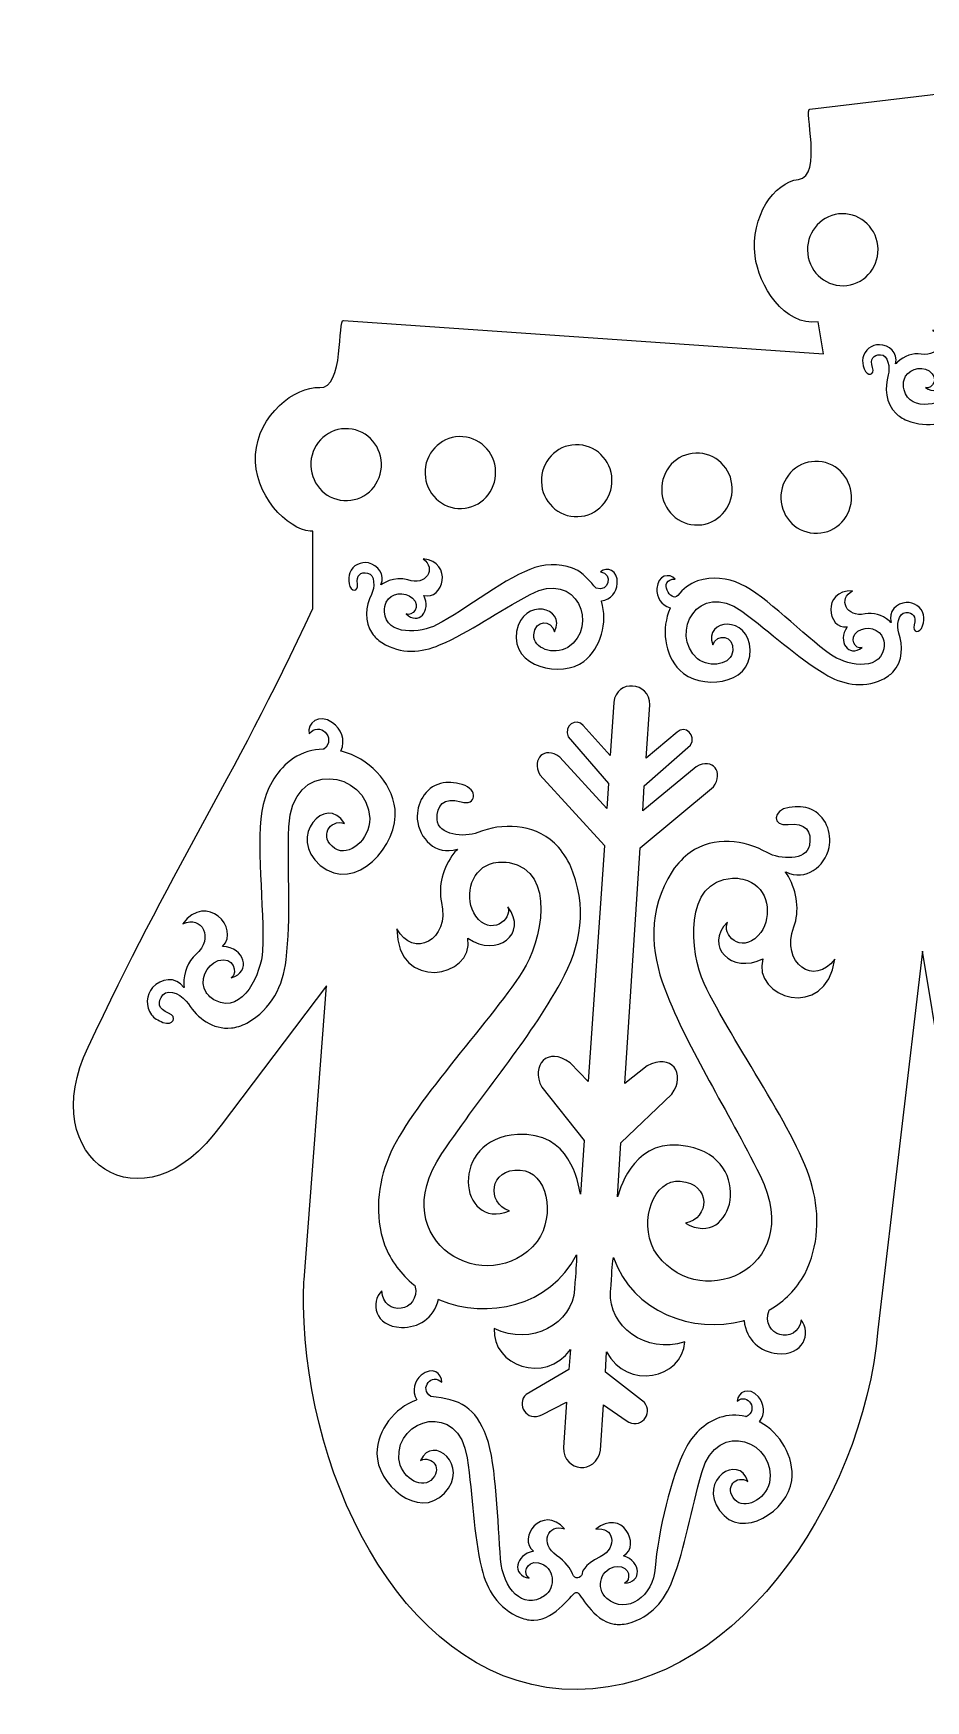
# Model space of a CAD drawing. Header units: centimetres. Extents: x 2 to 128, y -104 to 2.
# Drawn here: x 85.06 to 90.46, y -23.57 to -13.49 of the extents above; entities that cross this region are included whole.
import ezdxf

# ---------------------------------------------------------------- set-up
doc = ezdxf.new("R2010")
doc.units = ezdxf.units.CM
doc.header["$MEASUREMENT"] = 0
doc.layers.add('layer 1', color=7, linetype='Continuous')

msp = doc.modelspace()

# ---------------------------------------------------------------- linework, layer by layer
at = {"layer": 'layer 1', "color": 250}
for points, knots in [([(86.75337, -16.9695), (86.25672, -18.03873), (85.89378, -18.55162), (85.39712, -19.62083), (85.39712, -19.62083), (85.06495, -20.29266), (85.72752, -20.75917), (86.19901, -20.09145), (86.19901, -20.09145), (86.19901, -20.09145), (86.83611, -19.24942), (86.83611, -19.24942), (86.83611, -19.24942), (86.83611, -19.24942), (86.70056, -21.02783), (86.70056, -21.02783), (86.70056, -21.02783), (86.69977, -21.04352), (86.6991, -21.05927), (86.69865, -21.07518), (86.69865, -21.07518), (86.69865, -21.07518), (86.69832, -21.08598), (86.69832, -21.08598), (86.69832, -21.08598), (86.67281, -22.13628), (87.26269, -23.43205), (88.25881, -23.50133), (88.25881, -23.50133), (89.27144, -23.57176), (90.07926, -22.37474), (90.16847, -21.32996), (90.16847, -21.32996), (90.16847, -21.32996), (90.43713, -19.03992), (90.43713, -19.03992), (90.43713, -19.03992), (90.43713, -19.03992), (90.55599, -19.75787), (90.55599, -19.75787), (90.55599, -19.75787), (90.69415, -20.79711), (91.55741, -21.95324), (92.56555, -21.83338), (92.56555, -21.83338), (93.55726, -21.71544), (94.08545, -20.39232), (94.01065, -19.34447), (94.01065, -19.34447), (94.01065, -19.34447), (94.00971, -19.3337), (94.00971, -19.3337), (94.00971, -19.3337), (94.00851, -19.31782), (94.00709, -19.30212), (94.00558, -19.2865), (94.00558, -19.2865), (94.00558, -19.2865), (93.78645, -17.51678), (93.78645, -17.51678), (93.78645, -17.51678), (93.78645, -17.51678), (94.46246, -18.32667), (94.46246, -18.32667), (94.46246, -18.32667), (94.96485, -18.97056), (95.60469, -18.4722), (95.24125, -17.81741), (95.24125, -17.81741), (94.69485, -16.7737), (94.3082, -16.27914), (93.76179, -15.23544), (93.76179, -15.23544), (93.76179, -15.23544), (93.73847, -14.76829), (93.73847, -14.76829), (93.73847, -14.76829), (93.73847, -14.76829), (93.75581, -14.76656), (93.75581, -14.76656), (93.75581, -14.76656), (93.88697, -14.75345), (94.09095, -14.52722), (94.06364, -14.28862), (94.06364, -14.28862), (94.03633, -14.04998), (93.80497, -13.88486), (93.65693, -13.90245), (93.65693, -13.90245), (93.50887, -13.92005), (93.52983, -13.49129), (93.49379, -13.5046), (93.49379, -13.5046), (93.49379, -13.5046), (89.75766, -13.9488), (89.75766, -13.9488), (89.75766, -13.9488), (89.71956, -13.94432), (89.8368, -14.35665), (89.68876, -14.37427), (89.68876, -14.37427), (89.54068, -14.39186), (89.39882, -14.59798), (89.42615, -14.83657), (89.42615, -14.83657), (89.44633, -15.01284), (89.6026, -15.26448), (89.80789, -15.23551), (89.80789, -15.23551), (89.80789, -15.23551), (89.83994, -15.42926), (89.83994, -15.42926), (89.83994, -15.42926), (89.83994, -15.42926), (86.93959, -15.22755), (86.93959, -15.22755), (86.93959, -15.22755), (86.90294, -15.21601), (86.94408, -15.64328), (86.79535, -15.63293), (86.79535, -15.63293), (86.64664, -15.62259), (86.42333, -15.79885), (86.4073, -16.03851), (86.4073, -16.03851), (86.39124, -16.27821), (86.60563, -16.4942), (86.73727, -16.50086), (86.73727, -16.50086), (86.73727, -16.50086), (86.75467, -16.50174), (86.75467, -16.50174), (86.75467, -16.50174), (86.75467, -16.50174), (86.75337, -16.9695), (86.75337, -16.9695)], [0, 0, 0, 0, 0.02857143, 0.02857143, 0.02857143, 0.02857143, 0.05714286, 0.05714286, 0.05714286, 0.05714286, 0.08571429, 0.08571429, 0.08571429, 0.08571429, 0.11428571, 0.11428571, 0.11428571, 0.11428571, 0.14285714, 0.14285714, 0.14285714, 0.14285714, 0.17142857, 0.17142857, 0.17142857, 0.17142857, 0.2, 0.2, 0.2, 0.2, 0.22857143, 0.22857143, 0.22857143, 0.22857143, 0.25714286, 0.25714286, 0.25714286, 0.25714286, 0.28571429, 0.28571429, 0.28571429, 0.28571429, 0.31428571, 0.31428571, 0.31428571, 0.31428571, 0.34285714, 0.34285714, 0.34285714, 0.34285714, 0.37142857, 0.37142857, 0.37142857, 0.37142857, 0.4, 0.4, 0.4, 0.4, 0.42857143, 0.42857143, 0.42857143, 0.42857143, 0.45714286, 0.45714286, 0.45714286, 0.45714286, 0.48571429, 0.48571429, 0.48571429, 0.48571429, 0.51428571, 0.51428571, 0.51428571, 0.51428571, 0.54285714, 0.54285714, 0.54285714, 0.54285714, 0.57142857, 0.57142857, 0.57142857, 0.57142857, 0.6, 0.6, 0.6, 0.6, 0.62857143, 0.62857143, 0.62857143, 0.62857143, 0.65714286, 0.65714286, 0.65714286, 0.65714286, 0.68571429, 0.68571429, 0.68571429, 0.68571429, 0.71428571, 0.71428571, 0.71428571, 0.71428571, 0.74285714, 0.74285714, 0.74285714, 0.74285714, 0.77142857, 0.77142857, 0.77142857, 0.77142857, 0.8, 0.8, 0.8, 0.8, 0.82857143, 0.82857143, 0.82857143, 0.82857143, 0.85714286, 0.85714286, 0.85714286, 0.85714286, 0.88571429, 0.88571429, 0.88571429, 0.88571429, 0.91428571, 0.91428571, 0.91428571, 0.91428571, 0.94285714, 0.94285714, 0.94285714, 0.94285714, 1, 1, 1, 1]), ([(90.16805, -14.77421), (90.1817, -14.89353), (90.09788, -15.00151), (89.98083, -15.01542), (89.98083, -15.01542), (89.86376, -15.02935), (89.7578, -14.94391), (89.74415, -14.8246), (89.74415, -14.8246), (89.73051, -14.70529), (89.8143, -14.5973), (89.93139, -14.58336), (89.93139, -14.58336), (90.04845, -14.56945), (90.1544, -14.65488), (90.16805, -14.77421)], [0, 0, 0, 0, 0.2, 0.2, 0.2, 0.2, 0.4, 0.4, 0.4, 0.4, 0.6, 0.6, 0.6, 0.6, 1, 1, 1, 1]), ([(91.56453, -15.71583), (91.45442, -15.84008), (91.13705, -15.83439), (91.13292, -15.61342), (91.13292, -15.61342), (91.12891, -15.40033), (91.40825, -15.41105), (91.35724, -15.57263), (91.35724, -15.57263), (91.32906, -15.50269), (91.22655, -15.51897), (91.23877, -15.61472), (91.23877, -15.61472), (91.24914, -15.69626), (91.37809, -15.71584), (91.45394, -15.65148), (91.45394, -15.65148), (91.6198, -15.49174), (91.42455, -15.17352), (91.17293, -15.37772), (91.17293, -15.37772), (90.99824, -15.51943), (90.85957, -15.66703), (90.69023, -15.78071), (90.69023, -15.78071), (90.58997, -15.84797), (90.47303, -15.88136), (90.34442, -15.83218), (90.34442, -15.83218), (90.31588, -15.81946), (90.29438, -15.80515), (90.27842, -15.78956), (90.27842, -15.78956), (90.21433, -15.72705), (90.20777, -15.63335), (90.23068, -15.5567), (90.23068, -15.5567), (90.24355, -15.51373), (90.23011, -15.43399), (90.18361, -15.43433), (90.18361, -15.43433), (90.14183, -15.43461), (90.11803, -15.45947), (90.13646, -15.5115), (90.13646, -15.5115), (90.15272, -15.55744), (90.10329, -15.56979), (90.08555, -15.51867), (90.08555, -15.51867), (90.07743, -15.49525), (90.07386, -15.47335), (90.07752, -15.45289), (90.07752, -15.45289), (90.08621, -15.40435), (90.13306, -15.37305), (90.17776, -15.37363), (90.17776, -15.37363), (90.23591, -15.37436), (90.29135, -15.42248), (90.27518, -15.48925), (90.27518, -15.48925), (90.27391, -15.49448), (90.28256, -15.48187), (90.28641, -15.47843), (90.28641, -15.47843), (90.32678, -15.4423), (90.3807, -15.42222), (90.42975, -15.43017), (90.42975, -15.43017), (90.54458, -15.44878), (90.59107, -15.33015), (90.49804, -15.2872), (90.49804, -15.2872), (90.68671, -15.27302), (90.66099, -15.51526), (90.54169, -15.50378), (90.54169, -15.50378), (90.60651, -15.58911), (90.5418, -15.69067), (90.45713, -15.6332), (90.45713, -15.6332), (90.49659, -15.64476), (90.54175, -15.57306), (90.47741, -15.53239), (90.47741, -15.53239), (90.42427, -15.4988), (90.34308, -15.52497), (90.32681, -15.58563), (90.32681, -15.58563), (90.32252, -15.6017), (90.32088, -15.62377), (90.32645, -15.64609), (90.32645, -15.64609), (90.36292, -15.79215), (90.56979, -15.72798), (90.64978, -15.66539), (90.64978, -15.66539), (90.80558, -15.54349), (91.02478, -15.28913), (91.17237, -15.21333), (91.17237, -15.21333), (91.25172, -15.17255), (91.33966, -15.1567), (91.43092, -15.18162), (91.43092, -15.18162), (91.46587, -15.19294), (91.55213, -15.26558), (91.558, -15.26655), (91.558, -15.26655), (91.63905, -15.2801), (91.64516, -15.15998), (91.56628, -15.16369), (91.56628, -15.16369), (91.59785, -15.12482), (91.6704, -15.13326), (91.67876, -15.21567), (91.67876, -15.21567), (91.68389, -15.26611), (91.66031, -15.3179), (91.60372, -15.33544), (91.60372, -15.33544), (91.60273, -15.33574), (91.60471, -15.33743), (91.6052, -15.33843), (91.6052, -15.33843), (91.66334, -15.45796), (91.65495, -15.61383), (91.56453, -15.71583)], [0, 0, 0, 0, 0.03030303, 0.03030303, 0.03030303, 0.03030303, 0.06060606, 0.06060606, 0.06060606, 0.06060606, 0.09090909, 0.09090909, 0.09090909, 0.09090909, 0.12121212, 0.12121212, 0.12121212, 0.12121212, 0.15151515, 0.15151515, 0.15151515, 0.15151515, 0.18181818, 0.18181818, 0.18181818, 0.18181818, 0.21212121, 0.21212121, 0.21212121, 0.21212121, 0.24242424, 0.24242424, 0.24242424, 0.24242424, 0.27272727, 0.27272727, 0.27272727, 0.27272727, 0.3030303, 0.3030303, 0.3030303, 0.3030303, 0.33333333, 0.33333333, 0.33333333, 0.33333333, 0.36363636, 0.36363636, 0.36363636, 0.36363636, 0.39393939, 0.39393939, 0.39393939, 0.39393939, 0.42424242, 0.42424242, 0.42424242, 0.42424242, 0.45454545, 0.45454545, 0.45454545, 0.45454545, 0.48484848, 0.48484848, 0.48484848, 0.48484848, 0.51515152, 0.51515152, 0.51515152, 0.51515152, 0.54545455, 0.54545455, 0.54545455, 0.54545455, 0.57575758, 0.57575758, 0.57575758, 0.57575758, 0.60606061, 0.60606061, 0.60606061, 0.60606061, 0.63636364, 0.63636364, 0.63636364, 0.63636364, 0.66666667, 0.66666667, 0.66666667, 0.66666667, 0.6969697, 0.6969697, 0.6969697, 0.6969697, 0.72727273, 0.72727273, 0.72727273, 0.72727273, 0.75757576, 0.75757576, 0.75757576, 0.75757576, 0.78787879, 0.78787879, 0.78787879, 0.78787879, 0.81818182, 0.81818182, 0.81818182, 0.81818182, 0.84848485, 0.84848485, 0.84848485, 0.84848485, 0.87878788, 0.87878788, 0.87878788, 0.87878788, 0.90909091, 0.90909091, 0.90909091, 0.90909091, 0.93939394, 0.93939394, 0.93939394, 0.93939394, 1, 1, 1, 1]), ([(87.16791, -16.11374), (87.15989, -16.23361), (87.05808, -16.32412), (86.9405, -16.31593), (86.9405, -16.31593), (86.82293, -16.30776), (86.7341, -16.20399), (86.74214, -16.08414), (86.74214, -16.08414), (86.75015, -15.96429), (86.85197, -15.87377), (86.96954, -15.88196), (86.96954, -15.88196), (87.08714, -15.89014), (87.17594, -15.9939), (87.16791, -16.11374)], [0, 0, 0, 0, 0.2, 0.2, 0.2, 0.2, 0.4, 0.4, 0.4, 0.4, 0.6, 0.6, 0.6, 0.6, 1, 1, 1, 1]), ([(87.63068, -16.36391), (87.51308, -16.35574), (87.42428, -16.25198), (87.43232, -16.13213), (87.43232, -16.13213), (87.44034, -16.01231), (87.54216, -15.92178), (87.65972, -15.92995), (87.65972, -15.92995), (87.77731, -15.93812), (87.8661, -16.0419), (87.85809, -16.16176), (87.85809, -16.16176), (87.85007, -16.2816), (87.74827, -16.37211), (87.63068, -16.36391)], [0, 0, 0, 0, 0.2, 0.2, 0.2, 0.2, 0.4, 0.4, 0.4, 0.4, 0.6, 0.6, 0.6, 0.6, 1, 1, 1, 1]), ([(88.33368, -16.41282), (88.21609, -16.40463), (88.1273, -16.30087), (88.13531, -16.18102), (88.13531, -16.18102), (88.14335, -16.06118), (88.24514, -15.97066), (88.36273, -15.97884), (88.36273, -15.97884), (88.4803, -15.98703), (88.5691, -16.09077), (88.56109, -16.21064), (88.56109, -16.21064), (88.55307, -16.33048), (88.45127, -16.421), (88.33368, -16.41282)], [0, 0, 0, 0, 0.2, 0.2, 0.2, 0.2, 0.4, 0.4, 0.4, 0.4, 0.6, 0.6, 0.6, 0.6, 1, 1, 1, 1]), ([(89.28797, -16.2612), (89.27997, -16.38103), (89.17815, -16.47154), (89.06057, -16.46338), (89.06057, -16.46338), (88.94299, -16.4552), (88.8542, -16.35144), (88.86221, -16.23158), (88.86221, -16.23158), (88.87022, -16.11174), (88.97205, -16.02121), (89.08962, -16.02939), (89.08962, -16.02939), (89.20721, -16.03758), (89.29601, -16.14135), (89.28797, -16.2612)], [0, 0, 0, 0, 0.2, 0.2, 0.2, 0.2, 0.4, 0.4, 0.4, 0.4, 0.6, 0.6, 0.6, 0.6, 1, 1, 1, 1]), ([(89.78117, -16.5135), (89.66358, -16.50531), (89.57479, -16.40154), (89.58282, -16.2817), (89.58282, -16.2817), (89.59085, -16.16185), (89.69263, -16.07133), (89.81023, -16.07951), (89.81023, -16.07951), (89.92779, -16.0877), (90.01661, -16.19148), (90.00858, -16.31131), (90.00858, -16.31131), (90.00055, -16.43115), (89.89875, -16.52167), (89.78117, -16.5135)], [0, 0, 0, 0, 0.2, 0.2, 0.2, 0.2, 0.4, 0.4, 0.4, 0.4, 0.6, 0.6, 0.6, 0.6, 1, 1, 1, 1]), ([(88.39124, -17.28863), (88.26066, -17.39021), (87.94969, -17.32534), (87.98536, -17.10735), (87.98536, -17.10735), (88.01973, -16.89714), (88.2924, -16.95985), (88.2132, -17.10912), (88.2132, -17.10912), (88.1981, -17.03515), (88.09439, -17.03197), (88.08917, -17.1284), (88.08917, -17.1284), (88.08471, -17.21047), (88.20799, -17.25381), (88.2941, -17.2047), (88.2941, -17.2047), (88.48587, -17.07864), (88.35111, -16.72939), (88.06705, -16.88309), (88.06705, -16.88309), (87.86988, -16.98981), (87.707, -17.10903), (87.5201, -17.18912), (87.5201, -17.18912), (87.40942, -17.23656), (87.28847, -17.24753), (87.17087, -17.17516), (87.17087, -17.17516), (87.1451, -17.15734), (87.12653, -17.13923), (87.11365, -17.12094), (87.11365, -17.12094), (87.06187, -17.04753), (87.07227, -16.95421), (87.1086, -16.88311), (87.1086, -16.88311), (87.12894, -16.84325), (87.13006, -16.76237), (87.0843, -16.75402), (87.0843, -16.75402), (87.04317, -16.7465), (87.01532, -16.76648), (87.02408, -16.82106), (87.02408, -16.82106), (87.03183, -16.86926), (86.98099, -16.87219), (86.97274, -16.81865), (86.97274, -16.81865), (86.96896, -16.79409), (86.96938, -16.77188), (86.97667, -16.75245), (86.97667, -16.75245), (86.99394, -16.70636), (87.04561, -16.68431), (87.08949, -16.69324), (87.08949, -16.69324), (87.14652, -16.70481), (87.19432, -16.76382), (87.16447, -16.8251), (87.16447, -16.8251), (87.16412, -16.82589), (87.24775, -16.76716), (87.32703, -16.79589), (87.32703, -16.79589), (87.43657, -16.83563), (87.50358, -16.7277), (87.41983, -16.66807), (87.41983, -16.66807), (87.60789, -16.6894), (87.53907, -16.92271), (87.42386, -16.88914), (87.42386, -16.88914), (87.47222, -16.98514), (87.39034, -17.07289), (87.31746, -17.00058), (87.31746, -17.00058), (87.35417, -17.01937), (87.41146, -16.95731), (87.35551, -16.90528), (87.35551, -16.90528), (87.30928, -16.86235), (87.22478, -16.87291), (87.19789, -16.92952), (87.19789, -16.92952), (87.19078, -16.9445), (87.18522, -16.96589), (87.18666, -16.98885), (87.18666, -16.98885), (87.19627, -17.13925), (87.41115, -17.11482), (87.50107, -17.06823), (87.50107, -17.06823), (87.67613, -16.9775), (87.93733, -16.76838), (88.09605, -16.72139), (88.09605, -16.72139), (88.18138, -16.69614), (88.27071, -16.69699), (88.35592, -16.73848), (88.35592, -16.73848), (88.38888, -16.75651), (88.46477, -16.84543), (88.4656, -16.84575), (88.4656, -16.84575), (88.54285, -16.87418), (88.57043, -16.75721), (88.49219, -16.74617), (88.49219, -16.74617), (88.53021, -16.71383), (88.60006, -16.73567), (88.59347, -16.81827), (88.59347, -16.81827), (88.58944, -16.8688), (88.55694, -16.91531), (88.49815, -16.922), (88.49815, -16.922), (88.49711, -16.92212), (88.49878, -16.92413), (88.49908, -16.9252), (88.49908, -16.9252), (88.53474, -17.05356), (88.49847, -17.20523), (88.39124, -17.28863)], [0, 0, 0, 0, 0.03125, 0.03125, 0.03125, 0.03125, 0.0625, 0.0625, 0.0625, 0.0625, 0.09375, 0.09375, 0.09375, 0.09375, 0.125, 0.125, 0.125, 0.125, 0.15625, 0.15625, 0.15625, 0.15625, 0.1875, 0.1875, 0.1875, 0.1875, 0.21875, 0.21875, 0.21875, 0.21875, 0.25, 0.25, 0.25, 0.25, 0.28125, 0.28125, 0.28125, 0.28125, 0.3125, 0.3125, 0.3125, 0.3125, 0.34375, 0.34375, 0.34375, 0.34375, 0.375, 0.375, 0.375, 0.375, 0.40625, 0.40625, 0.40625, 0.40625, 0.4375, 0.4375, 0.4375, 0.4375, 0.46875, 0.46875, 0.46875, 0.46875, 0.5, 0.5, 0.5, 0.5, 0.53125, 0.53125, 0.53125, 0.53125, 0.5625, 0.5625, 0.5625, 0.5625, 0.59375, 0.59375, 0.59375, 0.59375, 0.625, 0.625, 0.625, 0.625, 0.65625, 0.65625, 0.65625, 0.65625, 0.6875, 0.6875, 0.6875, 0.6875, 0.71875, 0.71875, 0.71875, 0.71875, 0.75, 0.75, 0.75, 0.75, 0.78125, 0.78125, 0.78125, 0.78125, 0.8125, 0.8125, 0.8125, 0.8125, 0.84375, 0.84375, 0.84375, 0.84375, 0.875, 0.875, 0.875, 0.875, 0.90625, 0.90625, 0.90625, 0.90625, 0.9375, 0.9375, 0.9375, 0.9375, 1, 1, 1, 1]), ([(88.97071, -17.34188), (88.87561, -17.24442), (88.85986, -17.08915), (88.9123, -16.96692), (88.9123, -16.96692), (88.91276, -16.96588), (88.91467, -16.96409), (88.91365, -16.96384), (88.91365, -16.96384), (88.8563, -16.94909), (88.83031, -16.89851), (88.83306, -16.84789), (88.83306, -16.84789), (88.83753, -16.76515), (88.90957, -16.75317), (88.94294, -16.79046), (88.94294, -16.79046), (88.83277, -16.79067), (88.9197, -16.93794), (88.95861, -16.88963), (88.95861, -16.88963), (88.98972, -16.85119), (89.03004, -16.82028), (89.07902, -16.80174), (89.07902, -16.80174), (89.169, -16.77241), (89.25759, -16.78394), (89.33876, -16.82077), (89.33876, -16.82077), (89.48975, -16.88929), (89.72068, -17.13264), (89.88203, -17.24678), (89.88203, -17.24678), (89.96488, -17.30537), (90.17451, -17.35933), (90.20407, -17.21167), (90.20407, -17.21167), (90.20858, -17.18911), (90.20592, -17.16715), (90.20086, -17.1513), (90.20086, -17.1513), (90.18175, -17.0915), (90.09945, -17.06934), (90.04792, -17.10548), (90.04792, -17.10548), (89.98557, -17.14927), (90.03406, -17.21868), (90.07294, -17.20519), (90.07294, -17.20519), (89.99107, -17.26673), (89.92166, -17.16845), (89.98239, -17.08006), (89.98239, -17.08006), (89.86374, -17.09735), (89.82666, -16.85665), (90.01581, -16.86158), (90.01581, -16.86158), (89.92489, -16.90903), (89.97691, -17.02526), (90.09074, -17.00108), (90.09074, -17.00108), (90.13934, -16.99072), (90.19416, -17.00813), (90.23616, -17.04223), (90.23616, -17.04223), (90.24019, -17.04549), (90.2494, -17.05765), (90.2479, -17.0525), (90.2479, -17.0525), (90.22862, -16.98662), (90.28171, -16.93583), (90.33975, -16.93224), (90.33975, -16.93224), (90.3844, -16.92948), (90.43265, -16.95847), (90.44362, -17.00654), (90.44362, -17.00654), (90.44826, -17.02678), (90.44571, -17.04883), (90.4387, -17.07262), (90.4387, -17.07262), (90.42339, -17.12456), (90.37342, -17.11464), (90.38752, -17.06795), (90.38752, -17.06795), (90.40346, -17.01508), (90.37852, -16.99142), (90.33677, -16.99318), (90.33677, -16.99318), (90.29032, -16.9951), (90.28068, -17.07542), (90.29552, -17.11771), (90.29552, -17.11771), (90.32203, -17.19316), (90.3199, -17.28707), (90.25881, -17.35265), (90.25881, -17.35265), (90.24359, -17.36897), (90.22281, -17.38433), (90.19489, -17.39843), (90.19489, -17.39843), (90.06876, -17.45385), (89.95037, -17.42622), (89.84706, -17.36392), (89.84706, -17.36392), (89.67256, -17.25867), (89.52708, -17.11802), (89.34594, -16.98499), (89.34594, -16.98499), (89.08498, -16.79337), (88.90493, -17.12076), (89.07813, -17.27218), (89.07813, -17.27218), (89.15692, -17.33276), (89.2848, -17.30691), (89.29133, -17.22497), (89.29133, -17.22497), (89.29903, -17.12871), (89.19586, -17.11748), (89.17102, -17.18871), (89.17102, -17.18871), (89.11246, -17.02983), (89.39096, -17.00545), (89.39699, -17.21848), (89.39699, -17.21848), (89.40327, -17.4394), (89.08654, -17.46062), (88.97071, -17.34188)], [0, 0, 0, 0, 0.03030303, 0.03030303, 0.03030303, 0.03030303, 0.06060606, 0.06060606, 0.06060606, 0.06060606, 0.09090909, 0.09090909, 0.09090909, 0.09090909, 0.12121212, 0.12121212, 0.12121212, 0.12121212, 0.15151515, 0.15151515, 0.15151515, 0.15151515, 0.18181818, 0.18181818, 0.18181818, 0.18181818, 0.21212121, 0.21212121, 0.21212121, 0.21212121, 0.24242424, 0.24242424, 0.24242424, 0.24242424, 0.27272727, 0.27272727, 0.27272727, 0.27272727, 0.3030303, 0.3030303, 0.3030303, 0.3030303, 0.33333333, 0.33333333, 0.33333333, 0.33333333, 0.36363636, 0.36363636, 0.36363636, 0.36363636, 0.39393939, 0.39393939, 0.39393939, 0.39393939, 0.42424242, 0.42424242, 0.42424242, 0.42424242, 0.45454545, 0.45454545, 0.45454545, 0.45454545, 0.48484848, 0.48484848, 0.48484848, 0.48484848, 0.51515152, 0.51515152, 0.51515152, 0.51515152, 0.54545455, 0.54545455, 0.54545455, 0.54545455, 0.57575758, 0.57575758, 0.57575758, 0.57575758, 0.60606061, 0.60606061, 0.60606061, 0.60606061, 0.63636364, 0.63636364, 0.63636364, 0.63636364, 0.66666667, 0.66666667, 0.66666667, 0.66666667, 0.6969697, 0.6969697, 0.6969697, 0.6969697, 0.72727273, 0.72727273, 0.72727273, 0.72727273, 0.75757576, 0.75757576, 0.75757576, 0.75757576, 0.78787879, 0.78787879, 0.78787879, 0.78787879, 0.81818182, 0.81818182, 0.81818182, 0.81818182, 0.84848485, 0.84848485, 0.84848485, 0.84848485, 0.87878788, 0.87878788, 0.87878788, 0.87878788, 0.90909091, 0.90909091, 0.90909091, 0.90909091, 0.93939394, 0.93939394, 0.93939394, 0.93939394, 1, 1, 1, 1]), ([(88.1252, -17.97352), (88.07578, -17.87727), (88.15136, -17.79726), (88.24658, -17.8678), (88.24658, -17.8678), (88.24658, -17.8678), (88.52975, -18.17754), (88.52975, -18.17754), (88.52975, -18.17754), (88.52975, -18.17754), (88.54106, -18.0258), (88.54106, -18.0258), (88.54106, -18.0258), (88.54106, -18.0258), (88.29744, -17.7439), (88.29744, -17.7439), (88.29744, -17.7439), (88.26762, -17.68012), (88.34507, -17.62236), (88.38823, -17.67699), (88.38823, -17.67699), (88.38823, -17.67699), (88.55154, -17.85746), (88.55154, -17.85746), (88.55154, -17.85746), (88.55154, -17.85746), (88.57224, -17.53608), (88.57224, -17.53608), (88.57224, -17.53608), (88.58774, -17.39396), (88.78852, -17.40973), (88.79123, -17.55132), (88.79123, -17.55132), (88.79123, -17.55132), (88.76889, -17.87257), (88.76889, -17.87257), (88.76889, -17.87257), (88.76889, -17.87257), (88.95474, -17.71638), (88.95474, -17.71638), (88.95474, -17.71638), (89.00478, -17.66825), (89.07381, -17.73617), (89.03576, -17.79525), (89.03576, -17.79525), (89.03576, -17.79525), (88.75684, -18.04081), (88.75684, -18.04081), (88.75684, -18.04081), (88.75684, -18.04081), (88.74783, -18.19269), (88.74783, -18.19269), (88.74783, -18.19269), (88.74783, -18.19269), (89.06965, -17.92504), (89.06965, -17.92504), (89.06965, -17.92504), (89.17338, -17.86833), (89.2376, -17.95807), (89.17583, -18.04659), (89.17583, -18.04659), (89.17583, -18.04659), (88.73124, -18.41635), (88.73124, -18.41635), (88.73124, -18.41635), (88.73124, -18.41635), (88.63921, -19.83962), (88.63921, -19.83962), (88.63921, -19.83962), (88.63921, -19.83962), (88.77447, -19.73344), (88.77447, -19.73344), (88.77447, -19.73344), (88.9205, -19.65358), (89.01093, -19.7799), (88.92394, -19.90453), (88.92394, -19.90453), (88.92394, -19.90453), (88.61598, -20.19887), (88.61598, -20.19887), (88.61598, -20.19887), (88.61598, -20.19887), (88.59486, -20.52542), (88.59486, -20.52542), (88.59486, -20.52542), (88.61896, -20.45531), (88.70246, -20.15903), (89.02016, -20.22063), (89.02016, -20.22063), (89.43084, -20.30028), (89.29539, -20.85295), (89.00627, -20.68477), (89.00627, -20.68477), (89.15207, -20.65734), (89.16297, -20.44623), (88.97414, -20.43118), (88.97414, -20.43118), (88.81336, -20.41837), (88.72277, -20.66747), (88.81513, -20.84523), (88.81513, -20.84523), (89.05355, -21.24166), (89.74466, -20.98309), (89.4562, -20.39734), (89.4562, -20.39734), (89.25595, -19.99071), (89.02959, -19.65344), (88.88107, -19.269), (88.88107, -19.269), (88.79312, -19.04138), (88.7771, -18.79446), (88.92441, -18.55821), (88.92441, -18.55821), (88.96055, -18.50649), (88.99689, -18.46953), (89.03337, -18.44407), (89.03337, -18.44407), (89.17969, -18.34194), (89.36222, -18.36739), (89.49997, -18.44463), (89.49997, -18.44463), (89.57718, -18.48795), (89.73579, -18.49395), (89.75425, -18.40107), (89.75425, -18.40107), (89.77086, -18.31762), (89.73295, -18.25996), (89.62552, -18.27531), (89.62552, -18.27531), (89.53062, -18.28889), (89.52721, -18.18518), (89.63267, -18.17082), (89.63267, -18.17082), (89.68095, -18.16428), (89.72446, -18.16613), (89.76225, -18.18186), (89.76225, -18.18186), (89.85183, -18.21915), (89.89269, -18.32542), (89.8732, -18.41439), (89.8732, -18.41439), (89.84787, -18.53005), (89.73268, -18.6208), (89.61118, -18.56113), (89.61118, -18.56113), (89.60167, -18.55646), (89.6223, -18.57885), (89.62736, -18.58799), (89.62736, -18.58799), (89.68011, -18.6833), (89.69643, -18.79911), (89.66102, -18.89364), (89.66102, -18.89364), (89.5781, -19.11499), (89.78669, -19.25651), (89.90743, -19.08859), (89.90743, -19.08859), (89.85704, -19.47072), (89.40265, -19.31985), (89.47371, -19.08663), (89.47371, -19.08663), (89.28327, -19.18081), (89.1149, -19.00999), (89.26003, -18.86479), (89.26003, -18.86479), (89.22159, -18.93874), (89.34068, -19.05826), (89.44521, -18.94668), (89.44521, -18.94668), (89.53156, -18.85449), (89.51469, -18.68186), (89.40493, -18.62447), (89.40493, -18.62447), (89.37583, -18.60926), (89.33415, -18.59693), (89.28903, -18.59889), (89.28903, -18.59889), (88.99366, -18.61157), (89.03178, -19.05045), (89.11904, -19.23577), (89.11904, -19.23577), (89.28896, -19.59659), (89.6871, -20.13829), (89.77198, -20.4638), (89.77198, -20.4638), (89.8176, -20.63881), (89.81187, -20.82072), (89.72655, -20.99244), (89.72655, -20.99244), (89.67512, -21.08512), (89.60251, -21.1565), (89.51822, -21.20688), (89.51822, -21.20688), (89.51589, -21.20826), (89.51216, -21.20857), (89.51125, -21.21099), (89.51125, -21.21099), (89.4519, -21.36703), (89.68002, -21.42865), (89.70528, -21.26977), (89.70528, -21.26977), (89.76694, -21.34871), (89.72095, -21.48996), (89.55924, -21.47274), (89.55924, -21.47274), (89.46035, -21.46221), (89.37063, -21.3939), (89.36022, -21.27385), (89.36022, -21.27385), (89.36004, -21.27174), (89.35596, -21.27501), (89.35385, -21.27557), (89.35385, -21.27557), (89.05068, -21.3555), (88.68686, -21.22403), (88.56981, -20.89183), (88.56981, -20.89183), (88.56021, -20.94944), (88.56207, -20.98251), (88.5529, -21.09961), (88.5529, -21.09961), (88.53682, -21.30415), (88.76471, -21.48005), (89.00194, -21.4027), (89.00194, -21.4027), (88.98486, -21.62697), (88.65358, -21.69658), (88.52865, -21.46373), (88.52865, -21.46373), (88.52865, -21.46373), (88.5225, -21.58557), (88.5225, -21.58557), (88.5225, -21.58557), (88.5225, -21.58557), (88.75817, -21.76952), (88.75817, -21.76952), (88.75817, -21.76952), (88.8119, -21.8354), (88.73379, -21.93922), (88.64733, -21.87862), (88.64733, -21.87862), (88.64733, -21.87862), (88.51026, -21.78254), (88.51026, -21.78254), (88.51026, -21.78254), (88.51026, -21.78254), (88.49269, -22.05687), (88.49269, -22.05687), (88.49269, -22.05687), (88.46387, -22.20818), (88.27221, -22.19043), (88.26759, -22.04124), (88.26759, -22.04124), (88.26759, -22.04124), (88.28672, -21.767), (88.28672, -21.767), (88.28672, -21.767), (88.28672, -21.767), (88.1381, -21.84321), (88.1381, -21.84321), (88.1381, -21.84321), (88.04439, -21.89128), (87.98084, -21.7776), (88.04283, -21.71979), (88.04283, -21.71979), (88.04283, -21.71979), (88.30084, -21.57015), (88.30084, -21.57015), (88.30084, -21.57015), (88.30084, -21.57015), (88.31099, -21.44858), (88.31099, -21.44858), (88.31099, -21.44858), (88.15618, -21.662), (87.83723, -21.54717), (87.85023, -21.32261), (87.85023, -21.32261), (88.07494, -21.43206), (88.32416, -21.28938), (88.33551, -21.08449), (88.33551, -21.08449), (88.342, -20.96722), (88.34825, -20.93468), (88.34644, -20.87629), (88.34644, -20.87629), (88.18619, -21.18922), (87.8082, -21.26909), (87.51852, -21.14792), (87.51852, -21.14792), (87.5165, -21.1471), (87.51289, -21.14327), (87.51244, -21.14534), (87.51244, -21.14534), (87.48613, -21.26286), (87.38812, -21.31808), (87.28874, -21.31484), (87.28874, -21.31484), (87.12627, -21.30951), (87.0995, -21.16321), (87.17111, -21.09353), (87.17111, -21.09353), (87.17497, -21.25442), (87.40916, -21.22499), (87.37116, -21.06214), (87.37116, -21.06214), (87.37059, -21.05961), (87.36693, -21.05882), (87.36482, -21.05712), (87.36482, -21.05712), (87.28803, -20.99554), (87.2256, -20.91476), (87.18699, -20.81583), (87.18699, -20.81583), (87.12535, -20.63388), (87.14393, -20.45284), (87.21244, -20.2858), (87.21244, -20.2858), (87.3399, -19.97506), (87.80655, -19.49349), (88.02299, -19.15955), (88.02299, -19.15955), (88.13414, -18.98802), (88.23037, -18.55849), (87.93944, -18.50503), (87.93944, -18.50503), (87.89498, -18.49687), (87.85207, -18.50329), (87.82118, -18.51432), (87.82118, -18.51432), (87.70479, -18.55599), (87.6651, -18.72468), (87.73835, -18.82798), (87.73835, -18.82798), (87.82705, -18.95301), (87.96096, -18.85106), (87.93272, -18.77248), (87.93272, -18.77248), (88.05715, -18.93643), (87.86759, -19.08236), (87.69145, -18.96269), (87.69145, -18.96269), (87.7308, -19.20358), (87.2605, -19.29014), (87.26152, -18.90458), (87.26152, -18.90458), (87.35872, -19.08765), (87.58426, -18.97634), (87.53161, -18.74556), (87.53161, -18.74556), (87.50913, -18.64697), (87.54073, -18.53451), (87.60571, -18.44738), (87.60571, -18.44738), (87.6119, -18.43903), (87.63536, -18.41971), (87.62531, -18.423), (87.62531, -18.423), (87.49698, -18.46531), (87.39494, -18.35946), (87.38526, -18.24136), (87.38526, -18.24136), (87.3778, -18.15052), (87.43246, -18.05088), (87.52619, -18.02636), (87.52619, -18.02636), (87.56569, -18.016), (87.60908, -18.02018), (87.65602, -18.03335), (87.65602, -18.03335), (87.75858, -18.06217), (87.7414, -18.16446), (87.64919, -18.13786), (87.64919, -18.13786), (87.5448, -18.10779), (87.49954, -18.15966), (87.50489, -18.24464), (87.50489, -18.24464), (87.51079, -18.3392), (87.66874, -18.35523), (87.75101, -18.32299), (87.75101, -18.32299), (87.89777, -18.26555), (88.082, -18.26559), (88.21334, -18.38703), (88.21334, -18.38703), (88.24611, -18.41732), (88.2772, -18.45896), (88.30609, -18.51519), (88.30609, -18.51519), (88.42054, -18.76964), (88.37177, -19.01206), (88.25432, -19.2254), (88.25432, -19.2254), (88.05593, -19.58575), (87.78673, -19.88854), (87.53417, -20.26366), (87.53417, -20.26366), (87.1703, -20.80404), (87.82053, -21.1559), (88.10958, -20.79616), (88.10958, -20.79616), (88.22478, -20.63284), (88.16822, -20.3735), (88.00724, -20.36394), (88.00724, -20.36394), (87.81813, -20.35269), (87.80083, -20.56336), (87.9416, -20.61073), (87.9416, -20.61073), (87.63275, -20.7373), (87.57221, -20.17101), (87.9897, -20.14896), (87.9897, -20.14896), (88.31265, -20.13191), (88.3559, -20.43702), (88.37043, -20.50979), (88.37043, -20.50979), (88.37043, -20.50979), (88.39293, -20.18494), (88.39293, -20.18494), (88.39293, -20.18494), (88.39293, -20.18494), (88.13726, -19.86354), (88.13726, -19.86354), (88.13726, -19.86354), (88.06769, -19.72804), (88.17411, -19.61539), (88.30815, -19.71471), (88.30815, -19.71471), (88.30815, -19.71471), (88.41764, -19.82791), (88.41764, -19.82791), (88.41764, -19.82791), (88.41764, -19.82791), (88.51637, -18.40142), (88.51637, -18.40142), (88.51637, -18.40142), (88.51637, -18.40142), (88.1252, -17.97352), (88.1252, -17.97352)], [0, 0, 0, 0, 0.00900901, 0.00900901, 0.00900901, 0.00900901, 0.01801802, 0.01801802, 0.01801802, 0.01801802, 0.02702703, 0.02702703, 0.02702703, 0.02702703, 0.03603604, 0.03603604, 0.03603604, 0.03603604, 0.04504505, 0.04504505, 0.04504505, 0.04504505, 0.05405405, 0.05405405, 0.05405405, 0.05405405, 0.06306306, 0.06306306, 0.06306306, 0.06306306, 0.07207207, 0.07207207, 0.07207207, 0.07207207, 0.08108108, 0.08108108, 0.08108108, 0.08108108, 0.09009009, 0.09009009, 0.09009009, 0.09009009, 0.0990991, 0.0990991, 0.0990991, 0.0990991, 0.10810811, 0.10810811, 0.10810811, 0.10810811, 0.11711712, 0.11711712, 0.11711712, 0.11711712, 0.12612613, 0.12612613, 0.12612613, 0.12612613, 0.13513514, 0.13513514, 0.13513514, 0.13513514, 0.14414414, 0.14414414, 0.14414414, 0.14414414, 0.15315315, 0.15315315, 0.15315315, 0.15315315, 0.16216216, 0.16216216, 0.16216216, 0.16216216, 0.17117117, 0.17117117, 0.17117117, 0.17117117, 0.18018018, 0.18018018, 0.18018018, 0.18018018, 0.18918919, 0.18918919, 0.18918919, 0.18918919, 0.1981982, 0.1981982, 0.1981982, 0.1981982, 0.20720721, 0.20720721, 0.20720721, 0.20720721, 0.21621622, 0.21621622, 0.21621622, 0.21621622, 0.22522523, 0.22522523, 0.22522523, 0.22522523, 0.23423423, 0.23423423, 0.23423423, 0.23423423, 0.24324324, 0.24324324, 0.24324324, 0.24324324, 0.25225225, 0.25225225, 0.25225225, 0.25225225, 0.26126126, 0.26126126, 0.26126126, 0.26126126, 0.27027027, 0.27027027, 0.27027027, 0.27027027, 0.27927928, 0.27927928, 0.27927928, 0.27927928, 0.28828829, 0.28828829, 0.28828829, 0.28828829, 0.2972973, 0.2972973, 0.2972973, 0.2972973, 0.30630631, 0.30630631, 0.30630631, 0.30630631, 0.31531532, 0.31531532, 0.31531532, 0.31531532, 0.32432432, 0.32432432, 0.32432432, 0.32432432, 0.33333333, 0.33333333, 0.33333333, 0.33333333, 0.34234234, 0.34234234, 0.34234234, 0.34234234, 0.35135135, 0.35135135, 0.35135135, 0.35135135, 0.36036036, 0.36036036, 0.36036036, 0.36036036, 0.36936937, 0.36936937, 0.36936937, 0.36936937, 0.37837838, 0.37837838, 0.37837838, 0.37837838, 0.38738739, 0.38738739, 0.38738739, 0.38738739, 0.3963964, 0.3963964, 0.3963964, 0.3963964, 0.40540541, 0.40540541, 0.40540541, 0.40540541, 0.41441441, 0.41441441, 0.41441441, 0.41441441, 0.42342342, 0.42342342, 0.42342342, 0.42342342, 0.43243243, 0.43243243, 0.43243243, 0.43243243, 0.44144144, 0.44144144, 0.44144144, 0.44144144, 0.45045045, 0.45045045, 0.45045045, 0.45045045, 0.45945946, 0.45945946, 0.45945946, 0.45945946, 0.46846847, 0.46846847, 0.46846847, 0.46846847, 0.47747748, 0.47747748, 0.47747748, 0.47747748, 0.48648649, 0.48648649, 0.48648649, 0.48648649, 0.4954955, 0.4954955, 0.4954955, 0.4954955, 0.5045045, 0.5045045, 0.5045045, 0.5045045, 0.51351351, 0.51351351, 0.51351351, 0.51351351, 0.52252252, 0.52252252, 0.52252252, 0.52252252, 0.53153153, 0.53153153, 0.53153153, 0.53153153, 0.54054054, 0.54054054, 0.54054054, 0.54054054, 0.54954955, 0.54954955, 0.54954955, 0.54954955, 0.55855856, 0.55855856, 0.55855856, 0.55855856, 0.56756757, 0.56756757, 0.56756757, 0.56756757, 0.57657658, 0.57657658, 0.57657658, 0.57657658, 0.58558559, 0.58558559, 0.58558559, 0.58558559, 0.59459459, 0.59459459, 0.59459459, 0.59459459, 0.6036036, 0.6036036, 0.6036036, 0.6036036, 0.61261261, 0.61261261, 0.61261261, 0.61261261, 0.62162162, 0.62162162, 0.62162162, 0.62162162, 0.63063063, 0.63063063, 0.63063063, 0.63063063, 0.63963964, 0.63963964, 0.63963964, 0.63963964, 0.64864865, 0.64864865, 0.64864865, 0.64864865, 0.65765766, 0.65765766, 0.65765766, 0.65765766, 0.66666667, 0.66666667, 0.66666667, 0.66666667, 0.67567568, 0.67567568, 0.67567568, 0.67567568, 0.68468468, 0.68468468, 0.68468468, 0.68468468, 0.69369369, 0.69369369, 0.69369369, 0.69369369, 0.7027027, 0.7027027, 0.7027027, 0.7027027, 0.71171171, 0.71171171, 0.71171171, 0.71171171, 0.72072072, 0.72072072, 0.72072072, 0.72072072, 0.72972973, 0.72972973, 0.72972973, 0.72972973, 0.73873874, 0.73873874, 0.73873874, 0.73873874, 0.74774775, 0.74774775, 0.74774775, 0.74774775, 0.75675676, 0.75675676, 0.75675676, 0.75675676, 0.76576577, 0.76576577, 0.76576577, 0.76576577, 0.77477477, 0.77477477, 0.77477477, 0.77477477, 0.78378378, 0.78378378, 0.78378378, 0.78378378, 0.79279279, 0.79279279, 0.79279279, 0.79279279, 0.8018018, 0.8018018, 0.8018018, 0.8018018, 0.81081081, 0.81081081, 0.81081081, 0.81081081, 0.81981982, 0.81981982, 0.81981982, 0.81981982, 0.82882883, 0.82882883, 0.82882883, 0.82882883, 0.83783784, 0.83783784, 0.83783784, 0.83783784, 0.84684685, 0.84684685, 0.84684685, 0.84684685, 0.85585586, 0.85585586, 0.85585586, 0.85585586, 0.86486486, 0.86486486, 0.86486486, 0.86486486, 0.87387387, 0.87387387, 0.87387387, 0.87387387, 0.88288288, 0.88288288, 0.88288288, 0.88288288, 0.89189189, 0.89189189, 0.89189189, 0.89189189, 0.9009009, 0.9009009, 0.9009009, 0.9009009, 0.90990991, 0.90990991, 0.90990991, 0.90990991, 0.91891892, 0.91891892, 0.91891892, 0.91891892, 0.92792793, 0.92792793, 0.92792793, 0.92792793, 0.93693694, 0.93693694, 0.93693694, 0.93693694, 0.94594595, 0.94594595, 0.94594595, 0.94594595, 0.95495495, 0.95495495, 0.95495495, 0.95495495, 0.96396396, 0.96396396, 0.96396396, 0.96396396, 0.97297297, 0.97297297, 0.97297297, 0.97297297, 0.98198198, 0.98198198, 0.98198198, 0.98198198, 1, 1, 1, 1]), ([(86.8726, -17.65901), (86.9244, -17.69549), (86.95387, -17.76124), (86.92384, -17.83119), (86.92384, -17.83119), (86.92331, -17.83241), (86.92655, -17.83184), (86.92791, -17.83219), (86.92791, -17.83219), (87.08856, -17.87359), (87.22876, -18.01017), (87.2506, -18.18282), (87.2506, -18.18282), (87.27725, -18.39309), (87.01056, -18.69959), (86.79861, -18.52173), (86.79861, -18.52173), (86.59418, -18.35022), (86.8343, -18.08512), (86.94476, -18.26817), (86.94476, -18.26817), (86.8556, -18.2382), (86.78655, -18.35214), (86.88698, -18.41902), (86.88698, -18.41902), (86.97248, -18.47596), (87.09712, -18.36562), (87.09882, -18.23825), (87.09882, -18.23825), (87.08462, -17.94409), (86.62351, -17.8736), (86.60904, -18.28843), (86.60904, -18.28843), (86.59902, -18.57637), (86.62416, -18.83391), (86.592, -19.09354), (86.592, -19.09354), (86.57298, -19.24726), (86.50819, -19.38943), (86.35588, -19.47503), (86.35588, -19.47503), (86.32038, -19.49256), (86.28916, -19.50183), (86.26132, -19.50467), (86.26132, -19.50467), (86.14955, -19.51606), (86.05572, -19.44533), (86.00224, -19.35973), (86.00224, -19.35973), (85.97226, -19.31175), (85.88594, -19.2593), (85.84798, -19.30513), (85.84798, -19.30513), (85.81383, -19.34636), (85.81771, -19.39016), (85.88196, -19.41491), (85.88196, -19.41491), (85.93875, -19.43679), (85.90971, -19.49546), (85.84686, -19.47075), (85.84686, -19.47075), (85.81807, -19.45943), (85.79444, -19.44492), (85.77815, -19.42448), (85.77815, -19.42448), (85.73948, -19.37596), (85.74849, -19.30428), (85.78585, -19.26089), (85.78585, -19.26089), (85.83441, -19.20447), (85.92549, -19.18976), (85.97521, -19.26056), (85.97521, -19.26056), (85.9791, -19.26608), (85.9743, -19.24727), (85.97421, -19.24064), (85.97421, -19.24064), (85.97336, -19.17134), (85.99883, -19.10191), (86.04671, -19.06038), (86.04671, -19.06038), (86.15879, -18.96309), (86.08512, -18.81981), (85.96796, -18.87569), (85.96796, -18.87569), (86.10995, -18.67902), (86.31741, -18.90366), (86.20834, -19.01119), (86.20834, -19.01119), (86.34224, -19.01788), (86.38483, -19.16497), (86.26085, -19.20067), (86.26085, -19.20067), (86.30429, -19.17151), (86.27381, -19.0682), (86.18245, -19.0978), (86.18245, -19.0978), (86.10695, -19.12225), (86.06481, -19.22338), (86.10868, -19.28929), (86.10868, -19.28929), (86.12031, -19.30675), (86.1398, -19.32652), (86.16544, -19.33942), (86.16544, -19.33942), (86.33334, -19.42389), (86.44309, -19.16826), (86.44987, -19.03826), (86.44987, -19.03826), (86.46312, -18.78513), (86.40348, -18.36077), (86.45343, -18.15362), (86.45343, -18.15362), (86.48027, -18.04226), (86.53775, -17.94295), (86.63635, -17.87398), (86.63635, -17.87398), (86.69257, -17.83846), (86.75424, -17.82129), (86.81609, -17.8194), (86.81609, -17.8194), (86.81777, -17.81936), (86.81994, -17.82036), (86.82118, -17.81931), (86.82118, -17.81931), (86.90069, -17.75096), (86.79231, -17.64608), (86.7309, -17.72652), (86.7309, -17.72652), (86.72016, -17.66356), (86.78787, -17.59931), (86.8726, -17.65901)], [0, 0, 0, 0, 0.02941176, 0.02941176, 0.02941176, 0.02941176, 0.05882353, 0.05882353, 0.05882353, 0.05882353, 0.08823529, 0.08823529, 0.08823529, 0.08823529, 0.11764706, 0.11764706, 0.11764706, 0.11764706, 0.14705882, 0.14705882, 0.14705882, 0.14705882, 0.17647059, 0.17647059, 0.17647059, 0.17647059, 0.20588235, 0.20588235, 0.20588235, 0.20588235, 0.23529412, 0.23529412, 0.23529412, 0.23529412, 0.26470588, 0.26470588, 0.26470588, 0.26470588, 0.29411765, 0.29411765, 0.29411765, 0.29411765, 0.32352941, 0.32352941, 0.32352941, 0.32352941, 0.35294118, 0.35294118, 0.35294118, 0.35294118, 0.38235294, 0.38235294, 0.38235294, 0.38235294, 0.41176471, 0.41176471, 0.41176471, 0.41176471, 0.44117647, 0.44117647, 0.44117647, 0.44117647, 0.47058824, 0.47058824, 0.47058824, 0.47058824, 0.5, 0.5, 0.5, 0.5, 0.52941176, 0.52941176, 0.52941176, 0.52941176, 0.55882353, 0.55882353, 0.55882353, 0.55882353, 0.58823529, 0.58823529, 0.58823529, 0.58823529, 0.61764706, 0.61764706, 0.61764706, 0.61764706, 0.64705882, 0.64705882, 0.64705882, 0.64705882, 0.67647059, 0.67647059, 0.67647059, 0.67647059, 0.70588235, 0.70588235, 0.70588235, 0.70588235, 0.73529412, 0.73529412, 0.73529412, 0.73529412, 0.76470588, 0.76470588, 0.76470588, 0.76470588, 0.79411765, 0.79411765, 0.79411765, 0.79411765, 0.82352941, 0.82352941, 0.82352941, 0.82352941, 0.85294118, 0.85294118, 0.85294118, 0.85294118, 0.88235294, 0.88235294, 0.88235294, 0.88235294, 0.91176471, 0.91176471, 0.91176471, 0.91176471, 0.94117647, 0.94117647, 0.94117647, 0.94117647, 1, 1, 1, 1]), ([(89.00511, -22.04958), (89.04951, -21.96457), (89.11637, -21.89584), (89.2106, -21.86045), (89.2106, -21.86045), (89.26353, -21.84338), (89.31718, -21.84238), (89.36792, -21.85385), (89.36792, -21.85385), (89.36928, -21.85417), (89.37085, -21.85544), (89.37207, -21.85482), (89.37207, -21.85482), (89.45064, -21.81593), (89.38364, -21.70778), (89.31738, -21.76032), (89.31738, -21.76032), (89.32142, -21.70681), (89.38952, -21.66881), (89.44639, -21.73517), (89.44639, -21.73517), (89.48115, -21.77577), (89.49182, -21.83548), (89.4532, -21.88608), (89.4532, -21.88608), (89.45254, -21.88697), (89.4553, -21.8872), (89.45632, -21.88776), (89.45632, -21.88776), (89.57868, -21.95524), (89.66513, -22.0959), (89.64797, -22.24099), (89.64797, -22.24099), (89.62706, -22.41771), (89.34797, -22.61107), (89.21148, -22.42174), (89.21148, -22.42174), (89.07985, -22.23916), (89.32894, -22.07391), (89.38179, -22.2461), (89.38179, -22.2461), (89.31529, -22.20298), (89.23602, -22.28119), (89.3042, -22.35674), (89.3042, -22.35674), (89.36226, -22.42105), (89.48605, -22.35746), (89.51319, -22.25418), (89.51319, -22.25418), (89.56121, -22.0118), (89.20021, -21.85742), (89.10445, -22.19199), (89.10445, -22.19199), (89.038, -22.42423), (89.00633, -22.63913), (88.9276, -22.84364), (88.9276, -22.84364), (88.88098, -22.96475), (88.7995, -23.06681), (88.6582, -23.10445), (88.6582, -23.10445), (88.62576, -23.11124), (88.59848, -23.11224), (88.57523, -23.10867), (88.57523, -23.10867), (88.44279, -23.08846), (88.37092, -22.92019), (88.35038, -22.91693), (88.35038, -22.91693), (88.31903, -22.91194), (88.22845, -23.08393), (88.08854, -23.08569), (88.08854, -23.08569), (88.065, -23.08601), (88.03814, -23.08126), (88.00689, -23.07001), (88.00689, -23.07001), (87.87193, -23.01318), (87.8048, -22.90078), (87.77476, -22.77435), (87.77476, -22.77435), (87.72401, -22.56082), (87.72127, -22.34356), (87.68636, -22.10424), (87.68636, -22.10424), (87.63609, -21.75952), (87.25787, -21.86248), (87.27311, -22.10927), (87.27311, -22.10927), (87.28627, -22.21536), (87.40043, -22.29548), (87.46651, -22.23979), (87.46651, -22.23979), (87.54415, -22.1744), (87.47606, -22.08596), (87.4044, -22.11947), (87.4044, -22.11947), (87.47971, -21.95618), (87.70445, -22.15438), (87.54969, -22.31703), (87.54969, -22.31703), (87.38924, -22.48572), (87.1385, -22.25552), (87.14136, -22.07755), (87.14136, -22.07755), (87.14368, -21.93141), (87.24808, -21.80404), (87.37833, -21.75412), (87.37833, -21.75412), (87.37941, -21.75371), (87.38215, -21.75386), (87.38159, -21.7529), (87.38159, -21.7529), (87.3501, -21.69741), (87.36863, -21.63974), (87.40848, -21.60431), (87.40848, -21.60431), (87.47365, -21.54643), (87.53604, -21.59353), (87.53293, -21.64708), (87.53293, -21.64708), (87.47428, -21.58588), (87.39353, -21.68377), (87.46615, -21.73315), (87.46615, -21.73315), (87.64242, -21.74887), (87.73921, -21.79827), (87.80377, -21.97689), (87.80377, -21.97689), (87.86454, -22.14494), (87.87001, -22.50261), (87.88824, -22.7146), (87.88824, -22.7146), (87.9041, -22.89896), (88.021, -23.02521), (88.15328, -22.93866), (88.15328, -22.93866), (88.22481, -22.89183), (88.21781, -22.7591), (88.11684, -22.73867), (88.11684, -22.73867), (88.03792, -22.72273), (88.02197, -22.81186), (88.06088, -22.83204), (88.06088, -22.83204), (87.95418, -22.8141), (87.97618, -22.68733), (88.08728, -22.66892), (88.08728, -22.66892), (87.98637, -22.58963), (88.13877, -22.38234), (88.27534, -22.53286), (88.27534, -22.53286), (88.17245, -22.49747), (88.12418, -22.62406), (88.22666, -22.69447), (88.22666, -22.69447), (88.27903, -22.73045), (88.31397, -22.77734), (88.32264, -22.80574), (88.32264, -22.80574), (88.33405, -22.84299), (88.37795, -22.83103), (88.38063, -22.8069), (88.38063, -22.8069), (88.38185, -22.79582), (88.38546, -22.75461), (88.49052, -22.70197), (88.49052, -22.70197), (88.6014, -22.64639), (88.57048, -22.51427), (88.46382, -22.53509), (88.46382, -22.53509), (88.61922, -22.40488), (88.74254, -22.63136), (88.63204, -22.69591), (88.63204, -22.69591), (88.73964, -22.72954), (88.74452, -22.85822), (88.63641, -22.86119), (88.63641, -22.86119), (88.67764, -22.84656), (88.67376, -22.75609), (88.59341, -22.76097), (88.59341, -22.76097), (88.49457, -22.76698), (88.45706, -22.88992), (88.53066, -22.95403), (88.53066, -22.95403), (88.6502, -23.0581), (88.81202, -22.93759), (88.82312, -22.76875), (88.82312, -22.76875), (88.83709, -22.55641), (88.9225, -22.20765), (89.00511, -22.04958)], [0, 0, 0, 0, 0.02, 0.02, 0.02, 0.02, 0.04, 0.04, 0.04, 0.04, 0.06, 0.06, 0.06, 0.06, 0.08, 0.08, 0.08, 0.08, 0.1, 0.1, 0.1, 0.1, 0.12, 0.12, 0.12, 0.12, 0.14, 0.14, 0.14, 0.14, 0.16, 0.16, 0.16, 0.16, 0.18, 0.18, 0.18, 0.18, 0.2, 0.2, 0.2, 0.2, 0.22, 0.22, 0.22, 0.22, 0.24, 0.24, 0.24, 0.24, 0.26, 0.26, 0.26, 0.26, 0.28, 0.28, 0.28, 0.28, 0.3, 0.3, 0.3, 0.3, 0.32, 0.32, 0.32, 0.32, 0.34, 0.34, 0.34, 0.34, 0.36, 0.36, 0.36, 0.36, 0.38, 0.38, 0.38, 0.38, 0.4, 0.4, 0.4, 0.4, 0.42, 0.42, 0.42, 0.42, 0.44, 0.44, 0.44, 0.44, 0.46, 0.46, 0.46, 0.46, 0.48, 0.48, 0.48, 0.48, 0.5, 0.5, 0.5, 0.5, 0.52, 0.52, 0.52, 0.52, 0.54, 0.54, 0.54, 0.54, 0.56, 0.56, 0.56, 0.56, 0.58, 0.58, 0.58, 0.58, 0.6, 0.6, 0.6, 0.6, 0.62, 0.62, 0.62, 0.62, 0.64, 0.64, 0.64, 0.64, 0.66, 0.66, 0.66, 0.66, 0.68, 0.68, 0.68, 0.68, 0.7, 0.7, 0.7, 0.7, 0.72, 0.72, 0.72, 0.72, 0.74, 0.74, 0.74, 0.74, 0.76, 0.76, 0.76, 0.76, 0.78, 0.78, 0.78, 0.78, 0.8, 0.8, 0.8, 0.8, 0.82, 0.82, 0.82, 0.82, 0.84, 0.84, 0.84, 0.84, 0.86, 0.86, 0.86, 0.86, 0.88, 0.88, 0.88, 0.88, 0.9, 0.9, 0.9, 0.9, 0.92, 0.92, 0.92, 0.92, 0.94, 0.94, 0.94, 0.94, 0.96, 0.96, 0.96, 0.96, 1, 1, 1, 1])]:
    msp.add_open_spline(points, degree=3, knots=knots, dxfattribs=at)
msp.add_open_spline([(90.16835, -21.32995), (90.16835, -21.32995), (90.16835, -21.32995), (90.16835, -21.32995)], degree=3, dxfattribs=at)

doc.saveas('drawing.dxf')
